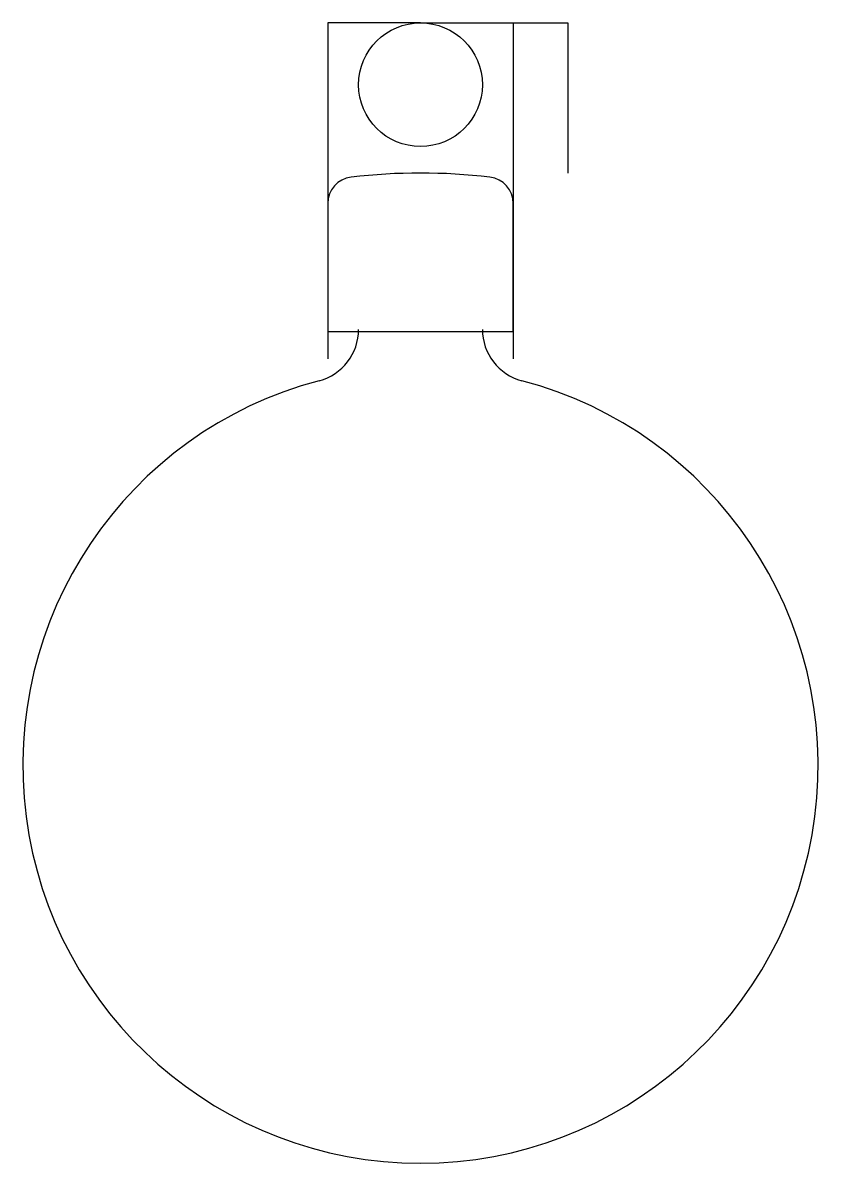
# Model space of a CAD drawing. Header units: millimetres. Extents: x 0 to 90, y 0 to 129.
import ezdxf

# ---------------------------------------------------------------- set-up
doc = ezdxf.new("R2010")
doc.units = ezdxf.units.MM

msp = doc.modelspace()

# ---------------------------------------------------------------- linework, layer by layer
for p, q in [((45, 129), (34.5, 129)), ((34.5, 129), (34.5, 91)), ((45, 129), (61.66, 129)), ((45, 129), (55.5, 129)), ((55.5, 129), (55.5, 91)), ((61.66, 129), (61.66, 112)), ((34.5, 109), (34.5, 94.07)), ((55.5, 94.07), (55.5, 109)), ((34.5, 94.07), (55.5, 94.07))]:
    msp.add_line(p, q)
msp.add_circle((45, 122), 7)
for centre, radius, start, end in [((37.5, 108.56), 3, 96.7298, 180), ((45, 45), 67, 83.2702, 96.7298), ((52.5, 108.56), 3, 0, 83.2702), ((32, 94.32), 6, 284.7678, 0), ((58, 94.32), 6, 180, 255.2322), ((45, 45), 45, 104.7678, 75.2322)]:
    msp.add_arc(centre, radius, start, end)

doc.saveas('drawing.dxf')
